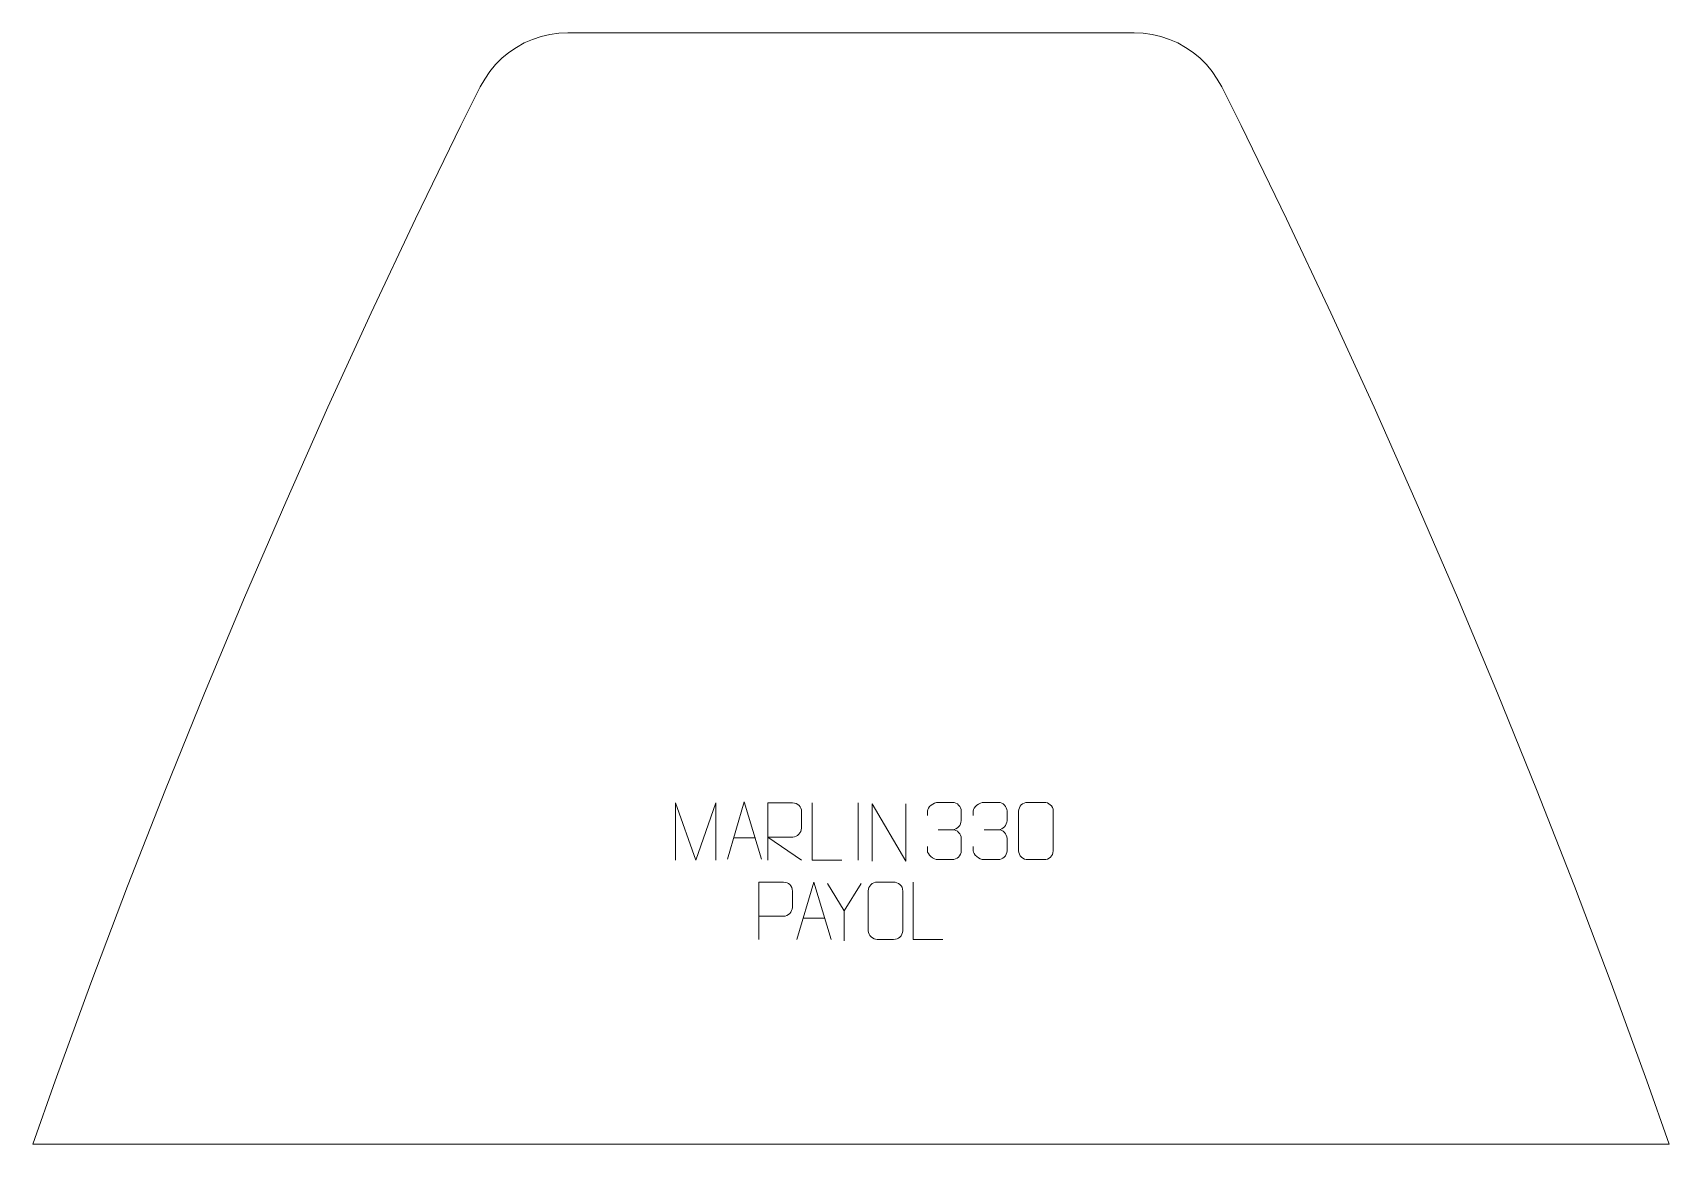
# Model space of a CAD drawing. Header units: millimetres. Extents: x -362 to 353, y 825 to 1310.
import ezdxf

# ---------------------------------------------------------------- set-up
doc = ezdxf.new("R2010")
doc.units = ezdxf.units.MM
doc.header["$MEASUREMENT"] = 0
doc.layers.add('layer 1', color=7, linetype='Continuous')

msp = doc.modelspace()

# ---------------------------------------------------------------- linework, layer by layer
at = {"layer": 'layer 1', "color": 242, "lineweight": 9}
msp.add_open_spline([(-128.0497, 1309.7104), (-128.0497, 1309.7104), (119.0863, 1309.7104), (119.0863, 1309.7104), (119.0863, 1309.7104), (119.0863, 1309.7104), (123.0272, 1309.5283), (123.0272, 1309.5283), (123.0272, 1309.5283), (123.0272, 1309.5283), (126.9345, 1308.9846), (126.9345, 1308.9846), (126.9345, 1308.9846), (126.9345, 1308.9846), (130.7741, 1308.0831), (130.7741, 1308.0831), (130.7741, 1308.0831), (130.7741, 1308.0831), (134.5153, 1306.8311), (134.5153, 1306.8311), (134.5153, 1306.8311), (134.5153, 1306.8311), (138.1247, 1305.2408), (138.1247, 1305.2408), (138.1247, 1305.2408), (138.1247, 1305.2408), (141.5733, 1303.3245), (141.5733, 1303.3245), (141.5733, 1303.3245), (141.5733, 1303.3245), (144.8295, 1301.0984), (144.8295, 1301.0984), (144.8295, 1301.0984), (144.8295, 1301.0984), (147.8675, 1298.5824), (147.8675, 1298.5824), (147.8675, 1298.5824), (147.8675, 1298.5824), (150.6608, 1295.7968), (150.6608, 1295.7968), (150.6608, 1295.7968), (150.6608, 1295.7968), (153.1851, 1292.7664), (153.1851, 1292.7664), (153.1851, 1292.7664), (153.1851, 1292.7664), (155.4203, 1289.5152), (155.4203, 1289.5152), (155.4203, 1289.5152), (155.4203, 1289.5152), (157.3462, 1286.0726), (157.3462, 1286.0726), (157.3462, 1286.0726), (157.3462, 1286.0726), (165.7929, 1269.1917), (165.7929, 1269.1917), (165.7929, 1269.1917), (165.7929, 1269.1917), (185.6098, 1228.4478), (185.6098, 1228.4478), (185.6098, 1228.4478), (185.6098, 1228.4478), (204.9644, 1187.4814), (204.9644, 1187.4814), (204.9644, 1187.4814), (204.9644, 1187.4814), (223.8561, 1146.2998), (223.8561, 1146.2998), (223.8561, 1146.2998), (223.8561, 1146.2998), (242.2817, 1104.9078), (242.2817, 1104.9078), (242.2817, 1104.9078), (242.2817, 1104.9078), (260.2384, 1063.3106), (260.2384, 1063.3106), (260.2384, 1063.3106), (260.2384, 1063.3106), (277.7245, 1021.5127), (277.7245, 1021.5127), (277.7245, 1021.5127), (277.7245, 1021.5127), (294.7378, 979.5202), (294.7378, 979.5202), (294.7378, 979.5202), (294.7378, 979.5202), (311.2755, 937.3387), (311.2755, 937.3387), (311.2755, 937.3387), (311.2755, 937.3387), (327.3366, 894.9727), (327.3366, 894.9727), (327.3366, 894.9727), (327.3366, 894.9727), (342.9183, 852.4286), (342.9183, 852.4286), (342.9183, 852.4286), (342.9183, 852.4286), (352.7156, 824.7107), (352.7156, 824.7107), (352.7156, 824.7107), (352.7156, 824.7107), (-361.679, 824.7107), (-361.679, 824.7107), (-361.679, 824.7107), (-361.679, 824.7107), (-351.8817, 852.4286), (-351.8817, 852.4286), (-351.8817, 852.4286), (-351.8817, 852.4286), (-336.3, 894.9727), (-336.3, 894.9727), (-336.3, 894.9727), (-336.3, 894.9727), (-320.2389, 937.3387), (-320.2389, 937.3387), (-320.2389, 937.3387), (-320.2389, 937.3387), (-303.7012, 979.5202), (-303.7012, 979.5202), (-303.7012, 979.5202), (-303.7012, 979.5202), (-286.6879, 1021.5127), (-286.6879, 1021.5127), (-286.6879, 1021.5127), (-286.6879, 1021.5127), (-269.2018, 1063.3106), (-269.2018, 1063.3106), (-269.2018, 1063.3106), (-269.2018, 1063.3106), (-251.2451, 1104.9078), (-251.2451, 1104.9078), (-251.2451, 1104.9078), (-251.2451, 1104.9078), (-232.8195, 1146.2998), (-232.8195, 1146.2998), (-232.8195, 1146.2998), (-232.8195, 1146.2998), (-213.9278, 1187.4814), (-213.9278, 1187.4814), (-213.9278, 1187.4814), (-213.9278, 1187.4814), (-194.5732, 1228.4478), (-194.5732, 1228.4478), (-194.5732, 1228.4478), (-194.5732, 1228.4478), (-174.7563, 1269.1917), (-174.7563, 1269.1917), (-174.7563, 1269.1917), (-174.7563, 1269.1917), (-166.3096, 1286.0726), (-166.3096, 1286.0726), (-166.3096, 1286.0726), (-166.3096, 1286.0726), (-164.3837, 1289.5152), (-164.3837, 1289.5152), (-164.3837, 1289.5152), (-164.3837, 1289.5152), (-162.1485, 1292.7664), (-162.1485, 1292.7664), (-162.1485, 1292.7664), (-162.1485, 1292.7664), (-159.6242, 1295.7968), (-159.6242, 1295.7968), (-159.6242, 1295.7968), (-159.6242, 1295.7968), (-156.8309, 1298.5824), (-156.8309, 1298.5824), (-156.8309, 1298.5824), (-156.8309, 1298.5824), (-153.7929, 1301.0984), (-153.7929, 1301.0984), (-153.7929, 1301.0984), (-153.7929, 1301.0984), (-150.5367, 1303.3245), (-150.5367, 1303.3245), (-150.5367, 1303.3245), (-150.5367, 1303.3245), (-147.0881, 1305.2408), (-147.0881, 1305.2408), (-147.0881, 1305.2408), (-147.0881, 1305.2408), (-143.4787, 1306.8311), (-143.4787, 1306.8311), (-143.4787, 1306.8311), (-143.4787, 1306.8311), (-139.7375, 1308.0831), (-139.7375, 1308.0831), (-139.7375, 1308.0831), (-139.7375, 1308.0831), (-135.8979, 1308.9846), (-135.8979, 1308.9846), (-135.8979, 1308.9846), (-135.8979, 1308.9846), (-131.9906, 1309.5283), (-131.9906, 1309.5283), (-131.9906, 1309.5283), (-131.9906, 1309.5283), (-128.0497, 1309.7104), (-128.0497, 1309.7104)], degree=3, knots=[0, 0, 0, 0, 0.01960784, 0.01960784, 0.01960784, 0.01960784, 0.03921569, 0.03921569, 0.03921569, 0.03921569, 0.05882353, 0.05882353, 0.05882353, 0.05882353, 0.07843137, 0.07843137, 0.07843137, 0.07843137, 0.09803922, 0.09803922, 0.09803922, 0.09803922, 0.11764706, 0.11764706, 0.11764706, 0.11764706, 0.1372549, 0.1372549, 0.1372549, 0.1372549, 0.15686275, 0.15686275, 0.15686275, 0.15686275, 0.17647059, 0.17647059, 0.17647059, 0.17647059, 0.19607843, 0.19607843, 0.19607843, 0.19607843, 0.21568627, 0.21568627, 0.21568627, 0.21568627, 0.23529412, 0.23529412, 0.23529412, 0.23529412, 0.25490196, 0.25490196, 0.25490196, 0.25490196, 0.2745098, 0.2745098, 0.2745098, 0.2745098, 0.29411765, 0.29411765, 0.29411765, 0.29411765, 0.31372549, 0.31372549, 0.31372549, 0.31372549, 0.33333333, 0.33333333, 0.33333333, 0.33333333, 0.35294118, 0.35294118, 0.35294118, 0.35294118, 0.37254902, 0.37254902, 0.37254902, 0.37254902, 0.39215686, 0.39215686, 0.39215686, 0.39215686, 0.41176471, 0.41176471, 0.41176471, 0.41176471, 0.43137255, 0.43137255, 0.43137255, 0.43137255, 0.45098039, 0.45098039, 0.45098039, 0.45098039, 0.47058824, 0.47058824, 0.47058824, 0.47058824, 0.49019608, 0.49019608, 0.49019608, 0.49019608, 0.50980392, 0.50980392, 0.50980392, 0.50980392, 0.52941176, 0.52941176, 0.52941176, 0.52941176, 0.54901961, 0.54901961, 0.54901961, 0.54901961, 0.56862745, 0.56862745, 0.56862745, 0.56862745, 0.58823529, 0.58823529, 0.58823529, 0.58823529, 0.60784314, 0.60784314, 0.60784314, 0.60784314, 0.62745098, 0.62745098, 0.62745098, 0.62745098, 0.64705882, 0.64705882, 0.64705882, 0.64705882, 0.66666667, 0.66666667, 0.66666667, 0.66666667, 0.68627451, 0.68627451, 0.68627451, 0.68627451, 0.70588235, 0.70588235, 0.70588235, 0.70588235, 0.7254902, 0.7254902, 0.7254902, 0.7254902, 0.74509804, 0.74509804, 0.74509804, 0.74509804, 0.76470588, 0.76470588, 0.76470588, 0.76470588, 0.78431373, 0.78431373, 0.78431373, 0.78431373, 0.80392157, 0.80392157, 0.80392157, 0.80392157, 0.82352941, 0.82352941, 0.82352941, 0.82352941, 0.84313725, 0.84313725, 0.84313725, 0.84313725, 0.8627451, 0.8627451, 0.8627451, 0.8627451, 0.88235294, 0.88235294, 0.88235294, 0.88235294, 0.90196078, 0.90196078, 0.90196078, 0.90196078, 0.92156863, 0.92156863, 0.92156863, 0.92156863, 0.94117647, 0.94117647, 0.94117647, 0.94117647, 0.96078431, 0.96078431, 0.96078431, 0.96078431, 1, 1, 1, 1], dxfattribs=at)
at = {"layer": 'layer 1', "color": 250, "lineweight": 9}
for points, knots in [([(-81.1001, 948.6752), (-81.1001, 948.6752), (-81.1001, 973.6331), (-81.1001, 973.6331), (-81.1001, 973.6331), (-81.1001, 973.6331), (-72.175, 948.6752), (-72.175, 948.6752), (-72.175, 948.6752), (-72.175, 948.6752), (-63.4151, 973.6326), (-63.4151, 973.6326), (-63.4151, 973.6326), (-63.4151, 973.6326), (-63.4151, 948.6752), (-63.4151, 948.6752)], [0, 0, 0, 0, 0.2, 0.2, 0.2, 0.2, 0.4, 0.4, 0.4, 0.4, 0.6, 0.6, 0.6, 0.6, 1, 1, 1, 1]), ([(-58.4498, 949.1501), (-58.4498, 949.1501), (-51.0788, 974.1036), (-51.0788, 974.1036), (-51.0788, 974.1036), (-51.0788, 974.1036), (-43.5089, 949.1501), (-43.5089, 949.1501)], [0, 0, 0, 0, 0.33333333, 0.33333333, 0.33333333, 0.33333333, 1, 1, 1, 1]), ([(-40.7471, 948.6772), (-40.7471, 948.6772), (-40.7471, 973.6307), (-40.7471, 973.6307), (-40.7471, 973.6307), (-37.1523, 973.6307), (-33.5568, 973.6307), (-29.9616, 973.6307), (-29.9616, 973.6307), (-27.6363, 973.593), (-26.079, 972.103), (-26.0831, 969.7366), (-26.0831, 969.7366), (-26.0835, 967.7011), (-26.0835, 964.6417), (-26.0831, 962.6057), (-26.0831, 962.6057), (-26.0896, 960.7302), (-27.9019, 958.7884), (-29.9114, 958.7693), (-29.9114, 958.7693), (-29.9114, 958.7693), (-40.7471, 958.7693), (-40.7471, 958.7693), (-40.7471, 958.7693), (-40.7471, 958.7693), (-26.0924, 948.6772), (-26.0924, 948.6772)], [0, 0, 0, 0, 0.125, 0.125, 0.125, 0.125, 0.25, 0.25, 0.25, 0.25, 0.375, 0.375, 0.375, 0.375, 0.5, 0.5, 0.5, 0.5, 0.625, 0.625, 0.625, 0.625, 0.75, 0.75, 0.75, 0.75, 1, 1, 1, 1]), ([(-8.4659, 948.6771), (-8.4659, 948.6771), (-21.415, 948.6771), (-21.415, 948.6771), (-21.415, 948.6771), (-21.415, 948.6771), (-21.415, 973.6307), (-21.415, 973.6307)], [0, 0, 0, 0, 0.33333333, 0.33333333, 0.33333333, 0.33333333, 1, 1, 1, 1]), ([(4.8099, 948.2865), (4.8099, 948.2865), (4.8099, 973.24), (4.8099, 973.24), (4.8099, 973.24), (4.8099, 973.24), (19.4647, 948.2865), (19.4647, 948.2865), (19.4647, 948.2865), (19.4647, 948.2865), (19.4647, 973.24), (19.4647, 973.24)], [0, 0, 0, 0, 0.25, 0.25, 0.25, 0.25, 0.5, 0.5, 0.5, 0.5, 1, 1, 1, 1]), ([(28.8867, 968.1855), (28.8867, 968.1855), (28.8867, 970.0427), (28.8867, 970.0427), (28.8867, 970.0427), (28.8724, 971.7846), (31.5369, 973.9027), (33.596, 973.88), (33.596, 973.88), (35.6601, 973.88), (37.7241, 973.88), (39.7878, 973.88), (39.7878, 973.88), (41.9823, 973.8888), (43.5806, 972.042), (43.625, 970.1299), (43.625, 970.1299), (43.6246, 968.6948), (43.6246, 967.2597), (43.625, 965.8242), (43.625, 965.8242), (43.5764, 964.1707), (41.9738, 961.9407), (39.7755, 961.9507), (39.7755, 961.9507), (41.9792, 961.9395), (43.5872, 960.1363), (43.6412, 958.0768), (43.6412, 958.0768), (43.6408, 956.2921), (43.6408, 954.5074), (43.6412, 952.7223), (43.6412, 952.7223), (43.6513, 950.6609), (41.5964, 948.8978), (39.7755, 948.9059), (39.7755, 948.9059), (37.7102, 948.9062), (35.645, 948.9062), (33.5794, 948.9059), (33.5794, 948.9059), (31.4108, 948.9174), (28.8798, 951.3176), (28.8612, 952.7794), (28.8612, 952.7794), (28.8612, 952.7794), (28.8612, 954.688), (28.8612, 954.688)], [0, 0, 0, 0, 0.07692308, 0.07692308, 0.07692308, 0.07692308, 0.15384615, 0.15384615, 0.15384615, 0.15384615, 0.23076923, 0.23076923, 0.23076923, 0.23076923, 0.30769231, 0.30769231, 0.30769231, 0.30769231, 0.38461538, 0.38461538, 0.38461538, 0.38461538, 0.46153846, 0.46153846, 0.46153846, 0.46153846, 0.53846154, 0.53846154, 0.53846154, 0.53846154, 0.61538462, 0.61538462, 0.61538462, 0.61538462, 0.69230769, 0.69230769, 0.69230769, 0.69230769, 0.76923077, 0.76923077, 0.76923077, 0.76923077, 0.84615385, 0.84615385, 0.84615385, 0.84615385, 1, 1, 1, 1]), ([(48.8867, 968.1855), (48.8867, 968.1855), (48.8867, 970.0427), (48.8867, 970.0427), (48.8867, 970.0427), (48.8724, 971.7846), (51.5369, 973.9027), (53.596, 973.88), (53.596, 973.88), (55.6601, 973.88), (57.7241, 973.88), (59.7878, 973.88), (59.7878, 973.88), (61.9823, 973.8888), (63.5806, 972.042), (63.625, 970.1299), (63.625, 970.1299), (63.6246, 968.6948), (63.6246, 967.2597), (63.625, 965.8242), (63.625, 965.8242), (63.5764, 964.1707), (61.9738, 961.9407), (59.7755, 961.9507), (59.7755, 961.9507), (61.9792, 961.9395), (63.5872, 960.1363), (63.6412, 958.0768), (63.6412, 958.0768), (63.6408, 956.2921), (63.6408, 954.5074), (63.6412, 952.7223), (63.6412, 952.7223), (63.6513, 950.6609), (61.5964, 948.8978), (59.7755, 948.9059), (59.7755, 948.9059), (57.7102, 948.9062), (55.645, 948.9062), (53.5794, 948.9059), (53.5794, 948.9059), (51.4108, 948.9174), (48.8798, 951.3176), (48.8612, 952.7794), (48.8612, 952.7794), (48.8612, 952.7794), (48.8612, 954.688), (48.8612, 954.688)], [0, 0, 0, 0, 0.07692308, 0.07692308, 0.07692308, 0.07692308, 0.15384615, 0.15384615, 0.15384615, 0.15384615, 0.23076923, 0.23076923, 0.23076923, 0.23076923, 0.30769231, 0.30769231, 0.30769231, 0.30769231, 0.38461538, 0.38461538, 0.38461538, 0.38461538, 0.46153846, 0.46153846, 0.46153846, 0.46153846, 0.53846154, 0.53846154, 0.53846154, 0.53846154, 0.61538462, 0.61538462, 0.61538462, 0.61538462, 0.69230769, 0.69230769, 0.69230769, 0.69230769, 0.76923077, 0.76923077, 0.76923077, 0.76923077, 0.84615385, 0.84615385, 0.84615385, 0.84615385, 1, 1, 1, 1]), ([(72.6706, 973.8923), (75.0367, 973.8923), (77.4032, 973.8923), (79.7697, 973.8923), (79.7697, 973.8923), (81.7502, 973.9279), (83.7762, 972.4336), (83.8033, 969.9915), (83.8033, 969.9915), (83.8029, 964.2341), (83.8029, 958.4763), (83.8033, 952.7181), (83.8033, 952.7181), (83.6612, 950.3905), (81.9548, 948.9082), (79.7697, 948.8974), (79.7697, 948.8974), (77.3973, 948.8978), (75.0249, 948.8978), (72.6529, 948.8974), (72.6529, 948.8974), (70.6944, 948.7918), (68.688, 950.6797), (68.6994, 952.7007), (68.6994, 952.7007), (68.6998, 958.4813), (68.6998, 964.2616), (68.6994, 970.0414), (68.6994, 970.0414), (68.7037, 972.1834), (70.4808, 973.9059), (72.6706, 973.8923)], [0, 0, 0, 0, 0.11111111, 0.11111111, 0.11111111, 0.11111111, 0.22222222, 0.22222222, 0.22222222, 0.22222222, 0.33333333, 0.33333333, 0.33333333, 0.33333333, 0.44444444, 0.44444444, 0.44444444, 0.44444444, 0.55555556, 0.55555556, 0.55555556, 0.55555556, 0.66666667, 0.66666667, 0.66666667, 0.66666667, 0.77777778, 0.77777778, 0.77777778, 0.77777778, 1, 1, 1, 1]), ([(-44.7285, 914.105), (-44.7285, 914.105), (-44.7285, 939.0586), (-44.7285, 939.0586), (-44.7285, 939.0586), (-41.1335, 939.0586), (-37.5382, 939.0586), (-33.9428, 939.0586), (-33.9428, 939.0586), (-31.6176, 939.0207), (-30.0602, 937.5306), (-30.0644, 935.1645), (-30.0644, 935.1645), (-30.0648, 933.1288), (-30.0648, 930.0695), (-30.0644, 928.0335), (-30.0644, 928.0335), (-30.0709, 926.1581), (-31.8831, 924.2162), (-33.8927, 924.1971), (-33.8927, 924.1971), (-33.8927, 924.1971), (-44.7285, 924.1971), (-44.7285, 924.1971)], [0, 0, 0, 0, 0.14285714, 0.14285714, 0.14285714, 0.14285714, 0.28571429, 0.28571429, 0.28571429, 0.28571429, 0.42857143, 0.42857143, 0.42857143, 0.42857143, 0.57142857, 0.57142857, 0.57142857, 0.57142857, 0.71428571, 0.71428571, 0.71428571, 0.71428571, 1, 1, 1, 1]), ([(-28.0913, 914.1051), (-28.0913, 914.1051), (-20.7203, 939.0586), (-20.7203, 939.0586), (-20.7203, 939.0586), (-20.7203, 939.0586), (-13.1504, 914.1051), (-13.1504, 914.1051)], [0, 0, 0, 0, 0.33333333, 0.33333333, 0.33333333, 0.33333333, 1, 1, 1, 1]), ([(-0.074, 938.4805), (-0.074, 938.4805), (-7.3964, 926.5818), (-7.3964, 926.5818), (-7.3964, 926.5818), (-7.3964, 926.5818), (-7.3957, 913.5269), (-7.3957, 913.5269)], [0, 0, 0, 0, 0.33333333, 0.33333333, 0.33333333, 0.33333333, 1, 1, 1, 1]), ([(7.0229, 939.0811), (9.389, 939.0811), (11.7555, 939.0811), (14.122, 939.0811), (14.122, 939.0811), (16.1025, 939.1167), (18.1285, 937.6224), (18.1556, 935.1803), (18.1556, 935.1803), (18.1552, 929.4229), (18.1552, 923.6651), (18.1556, 917.9069), (18.1556, 917.9069), (18.0135, 915.5793), (16.3071, 914.097), (14.122, 914.0862), (14.122, 914.0862), (11.7496, 914.0866), (9.3772, 914.0866), (7.0052, 914.0862), (7.0052, 914.0862), (5.0467, 913.9806), (3.0403, 915.8685), (3.0517, 917.8895), (3.0517, 917.8895), (3.0521, 923.6701), (3.0521, 929.4504), (3.0517, 935.2302), (3.0517, 935.2302), (3.056, 937.3722), (4.8331, 939.0947), (7.0229, 939.0811)], [0, 0, 0, 0, 0.11111111, 0.11111111, 0.11111111, 0.11111111, 0.22222222, 0.22222222, 0.22222222, 0.22222222, 0.33333333, 0.33333333, 0.33333333, 0.33333333, 0.44444444, 0.44444444, 0.44444444, 0.44444444, 0.55555556, 0.55555556, 0.55555556, 0.55555556, 0.66666667, 0.66666667, 0.66666667, 0.66666667, 0.77777778, 0.77777778, 0.77777778, 0.77777778, 1, 1, 1, 1]), ([(35.6298, 914.0668), (35.6298, 914.0668), (22.6807, 914.0668), (22.6807, 914.0668), (22.6807, 914.0668), (22.6807, 914.0668), (22.6807, 939.0204), (22.6807, 939.0204)], [0, 0, 0, 0, 0.33333333, 0.33333333, 0.33333333, 0.33333333, 1, 1, 1, 1])]:
    msp.add_open_spline(points, degree=3, knots=knots, dxfattribs=at)
for points in [[(-1.415, 973.641), (-1.415, 973.641), (-1.415, 948.6669), (-1.415, 948.6669)], [(-55.7272, 958.3995), (-55.7272, 958.3995), (-46.2315, 958.3995), (-46.2315, 958.3995)], [(33.5964, 961.9403), (33.5964, 961.9403), (39.7928, 961.9403), (39.7928, 961.9403)], [(53.5964, 961.9403), (53.5964, 961.9403), (59.7928, 961.9403), (59.7928, 961.9403)], [(-7.3964, 926.5818), (-7.3964, 926.5818), (-14.7173, 938.4805), (-14.7173, 938.4805)], [(-25.3687, 923.3545), (-25.3687, 923.3545), (-15.873, 923.3545), (-15.873, 923.3545)]]:
    msp.add_open_spline(points, degree=3, dxfattribs=at)

doc.saveas('drawing.dxf')
